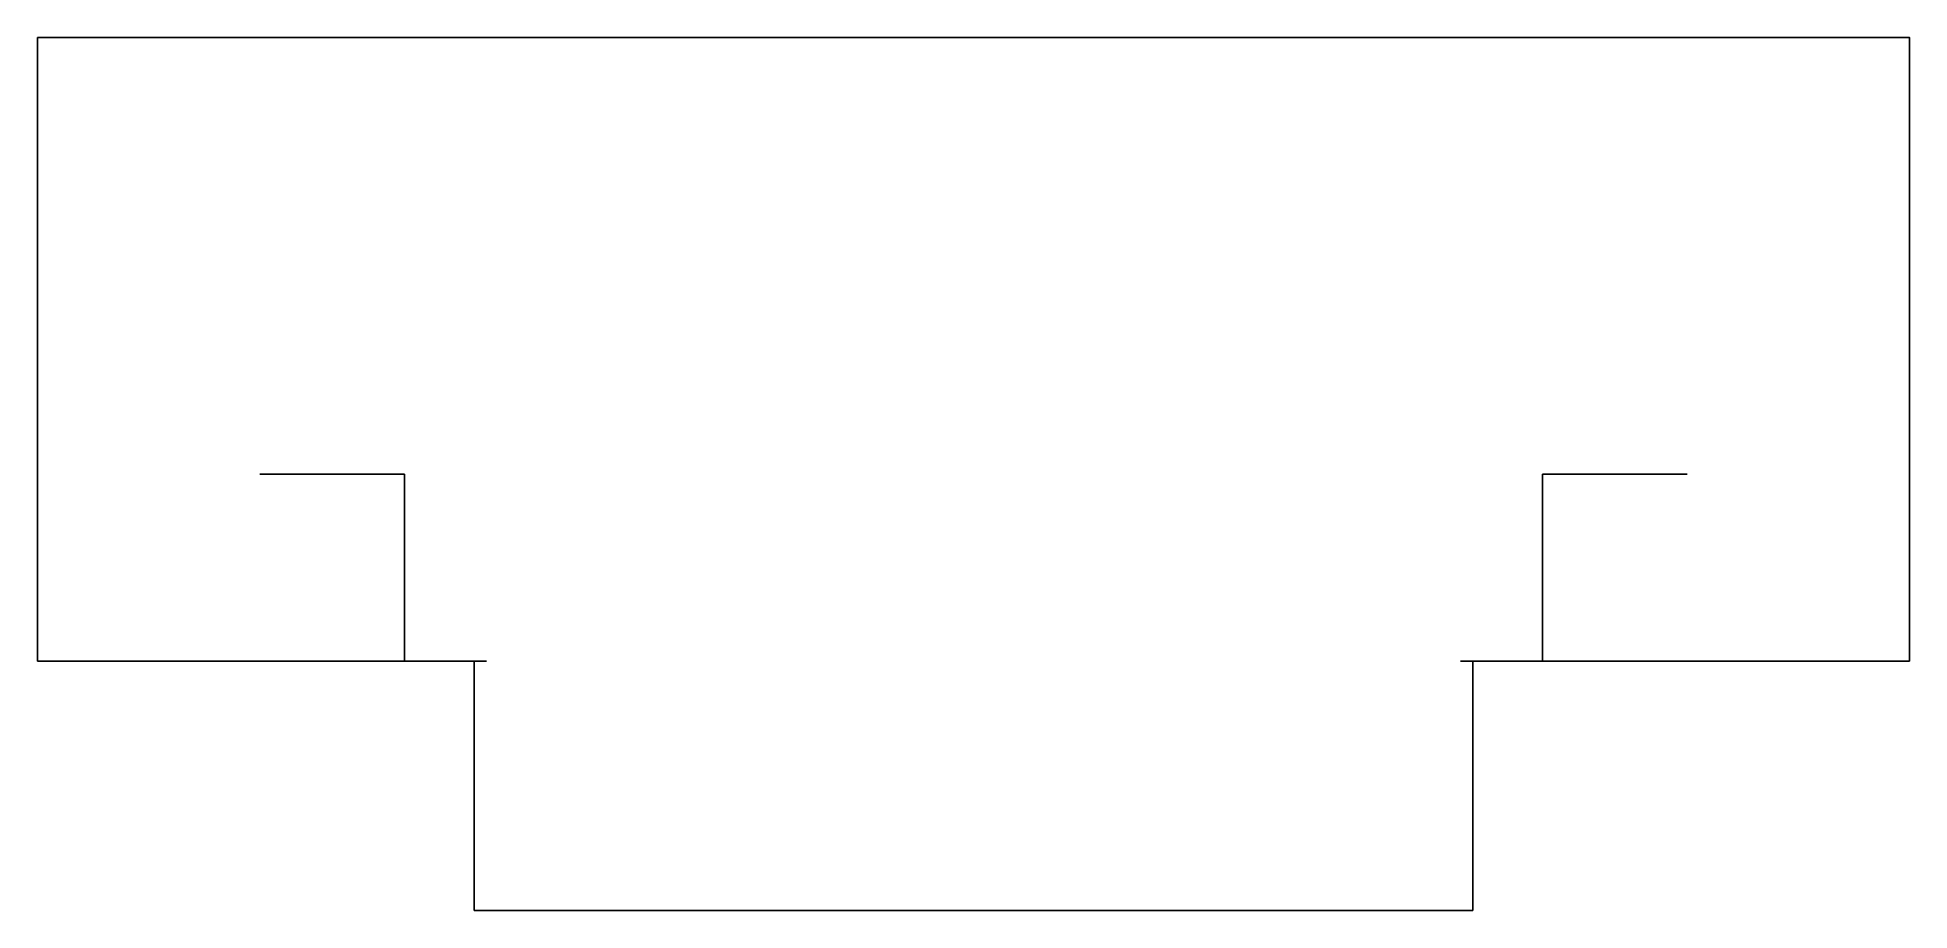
# Model space of a CAD drawing. Header units: metres. Extents: x -15 to 15, y -14 to 0.
import ezdxf

# ---------------------------------------------------------------- set-up
doc = ezdxf.new("R2010")
doc.units = ezdxf.units.M

msp = doc.modelspace()

# ---------------------------------------------------------------- linework, layer by layer
for points in [[(-15, 0), (-15, -0.2), (-15, -0.4), (-15, -0.6), (-15, -0.8), (-15, -1), (-15, -1.2), (-15, -1.4), (-15, -1.6), (-15, -1.8), (-15, -2), (-15, -2.2), (-15, -2.4), (-15, -2.6), (-15, -2.8), (-15, -3), (-15, -3.2), (-15, -3.4), (-15, -3.6), (-15, -3.8), (-15, -4), (-15, -4.2), (-15, -4.4), (-15, -4.6), (-15, -4.8), (-15, -5), (-15, -5.2), (-15, -5.4), (-15, -5.6), (-15, -5.8), (-15, -6), (-15, -6.2), (-15, -6.4), (-15, -6.6), (-15, -6.8), (-15, -7), (-15, -7.2), (-15, -7.4), (-15, -7.6), (-15, -7.8), (-15, -8), (-15, -8.2), (-15, -8.4), (-15, -8.6), (-15, -8.8), (-15, -9), (-15, -9.2), (-15, -9.4), (-15, -9.6), (-15, -9.8), (-15, -10)], [(-14.637, 0), (-14.651, 0), (-14.665, 0), (-14.679, 0), (-14.692, 0), (-14.705, 0), (-14.718, 0), (-14.731, 0), (-14.743, 0), (-14.755, 0), (-14.767, 0), (-14.778, 0), (-14.789, 0), (-14.8, 0), (-14.811, 0), (-14.821, 0), (-14.831, 0), (-14.841, 0), (-14.851, 0), (-14.86, 0), (-14.868, 0), (-14.877, 0), (-14.886, 0), (-14.893, 0), (-14.901, 0), (-14.909, 0), (-14.916, 0), (-14.922, 0), (-14.929, 0), (-14.936, 0), (-14.941, 0), (-14.947, 0), (-14.953, 0), (-14.958, 0), (-14.962, 0), (-14.967, 0), (-14.971, 0), (-14.975, 0), (-14.979, 0), (-14.982, 0), (-14.985, 0), (-14.988, 0), (-14.99, 0), (-14.993, 0), (-14.994, 0), (-14.996, 0), (-14.997, 0), (-14.998, 0), (-14.999, 0), (-14.999, 0), (-15, 0)], [(-7.806, 0), (-7.943, 0), (-8.079, 0), (-8.216, 0), (-8.353, 0), (-8.489, 0), (-8.626, 0), (-8.763, 0), (-8.899, 0), (-9.036, 0), (-9.172, 0), (-9.309, 0), (-9.446, 0), (-9.582, 0), (-9.719, 0), (-9.855, 0), (-9.992, 0), (-10.129, 0), (-10.265, 0), (-10.402, 0), (-10.538, 0), (-10.675, 0), (-10.812, 0), (-10.948, 0), (-11.085, 0), (-11.221, 0), (-11.358, 0), (-11.495, 0), (-11.631, 0), (-11.768, 0), (-11.905, 0), (-12.041, 0), (-12.178, 0), (-12.314, 0), (-12.451, 0), (-12.588, 0), (-12.724, 0), (-12.861, 0), (-12.997, 0), (-13.134, 0), (-13.271, 0), (-13.407, 0), (-13.544, 0), (-13.68, 0), (-13.817, 0), (-13.954, 0), (-14.09, 0), (-14.227, 0), (-14.363, 0), (-14.5, 0), (-14.637, 0)], [(0, 0), (-0.216, 0), (-0.431, 0), (-0.647, 0), (-0.862, 0), (-1.076, 0), (-1.289, 0), (-1.503, 0), (-1.713, 0), (-1.923, 0), (-2.133, 0), (-2.341, 0), (-2.545, 0), (-2.748, 0), (-2.952, 0), (-3.15, 0), (-3.346, 0), (-3.542, 0), (-3.737, 0), (-3.923, 0), (-4.109, 0), (-4.296, 0), (-4.475, 0), (-4.65, 0), (-4.825, 0), (-5, 0), (-5.162, 0), (-5.324, 0), (-5.486, 0), (-5.641, 0), (-5.789, 0), (-5.936, 0), (-6.083, 0), (-6.217, 0), (-6.349, 0), (-6.48, 0), (-6.607, 0), (-6.721, 0), (-6.835, 0), (-6.95, 0), (-7.051, 0), (-7.147, 0), (-7.244, 0), (-7.337, 0), (-7.414, 0), (-7.491, 0), (-7.568, 0), (-7.634, 0), (-7.692, 0), (-7.749, 0), (-7.806, 0)], [(7.806, 0), (7.749, 0), (7.692, 0), (7.634, 0), (7.568, 0), (7.491, 0), (7.414, 0), (7.337, 0), (7.244, 0), (7.147, 0), (7.051, 0), (6.95, 0), (6.835, 0), (6.721, 0), (6.607, 0), (6.48, 0), (6.349, 0), (6.217, 0), (6.083, 0), (5.936, 0), (5.789, 0), (5.641, 0), (5.486, 0), (5.324, 0), (5.162, 0), (5, 0), (4.825, 0), (4.65, 0), (4.475, 0), (4.296, 0), (4.109, 0), (3.923, 0), (3.737, 0), (3.542, 0), (3.346, 0), (3.15, 0), (2.952, 0), (2.748, 0), (2.545, 0), (2.341, 0), (2.133, 0), (1.923, 0), (1.713, 0), (1.503, 0), (1.289, 0), (1.076, 0), (0.862, 0), (0.647, 0), (0.431, 0), (0.216, 0), (0, 0)], [(14.637, 0), (14.5, 0), (14.363, 0), (14.227, 0), (14.09, 0), (13.954, 0), (13.817, 0), (13.68, 0), (13.544, 0), (13.407, 0), (13.271, 0), (13.134, 0), (12.997, 0), (12.861, 0), (12.724, 0), (12.588, 0), (12.451, 0), (12.314, 0), (12.178, 0), (12.041, 0), (11.905, 0), (11.768, 0), (11.631, 0), (11.495, 0), (11.358, 0), (11.221, 0), (11.085, 0), (10.948, 0), (10.812, 0), (10.675, 0), (10.538, 0), (10.402, 0), (10.265, 0), (10.129, 0), (9.992, 0), (9.855, 0), (9.719, 0), (9.582, 0), (9.446, 0), (9.309, 0), (9.172, 0), (9.036, 0), (8.899, 0), (8.763, 0), (8.626, 0), (8.489, 0), (8.353, 0), (8.216, 0), (8.079, 0), (7.943, 0), (7.806, 0)], [(15, 0), (14.999, 0), (14.999, 0), (14.998, 0), (14.997, 0), (14.996, 0), (14.994, 0), (14.993, 0), (14.99, 0), (14.988, 0), (14.985, 0), (14.982, 0), (14.979, 0), (14.975, 0), (14.971, 0), (14.967, 0), (14.962, 0), (14.958, 0), (14.953, 0), (14.947, 0), (14.941, 0), (14.936, 0), (14.929, 0), (14.922, 0), (14.916, 0), (14.909, 0), (14.901, 0), (14.893, 0), (14.886, 0), (14.877, 0), (14.868, 0), (14.86, 0), (14.851, 0), (14.841, 0), (14.831, 0), (14.821, 0), (14.811, 0), (14.8, 0), (14.789, 0), (14.778, 0), (14.767, 0), (14.755, 0), (14.743, 0), (14.731, 0), (14.718, 0), (14.705, 0), (14.692, 0), (14.679, 0), (14.665, 0), (14.651, 0), (14.637, 0)], [(15, 0), (15, -0.2), (15, -0.4), (15, -0.6), (15, -0.8), (15, -1), (15, -1.2), (15, -1.4), (15, -1.6), (15, -1.8), (15, -2), (15, -2.2), (15, -2.4), (15, -2.6), (15, -2.8), (15, -3), (15, -3.2), (15, -3.4), (15, -3.6), (15, -3.8), (15, -4), (15, -4.2), (15, -4.4), (15, -4.6), (15, -4.8), (15, -5), (15, -5.2), (15, -5.4), (15, -5.6), (15, -5.8), (15, -6), (15, -6.2), (15, -6.4), (15, -6.6), (15, -6.8), (15, -7), (15, -7.2), (15, -7.4), (15, -7.6), (15, -7.8), (15, -8), (15, -8.2), (15, -8.4), (15, -8.6), (15, -8.8), (15, -9), (15, -9.2), (15, -9.4), (15, -9.6), (15, -9.8), (15, -10)], [(-11.434, -7), (-11.388, -7), (-11.341, -7), (-11.295, -7), (-11.249, -7), (-11.202, -7), (-11.156, -7), (-11.11, -7), (-11.063, -7), (-11.017, -7), (-10.971, -7), (-10.924, -7), (-10.878, -7), (-10.832, -7), (-10.786, -7), (-10.739, -7), (-10.693, -7), (-10.647, -7), (-10.6, -7), (-10.554, -7), (-10.508, -7), (-10.461, -7), (-10.415, -7), (-10.369, -7), (-10.323, -7), (-10.276, -7), (-10.23, -7), (-10.184, -7), (-10.137, -7), (-10.091, -7), (-10.045, -7), (-9.998, -7), (-9.952, -7), (-9.906, -7), (-9.86, -7), (-9.813, -7), (-9.767, -7), (-9.721, -7), (-9.674, -7), (-9.628, -7), (-9.582, -7), (-9.535, -7), (-9.489, -7), (-9.443, -7), (-9.397, -7), (-9.35, -7), (-9.304, -7), (-9.258, -7), (-9.211, -7), (-9.165, -7), (-9.119, -7)], [(-9.877, -7), (-9.862, -7), (-9.847, -7), (-9.832, -7), (-9.817, -7), (-9.802, -7), (-9.787, -7), (-9.773, -7), (-9.758, -7), (-9.743, -7), (-9.728, -7), (-9.713, -7), (-9.698, -7), (-9.683, -7), (-9.667, -7), (-9.652, -7), (-9.637, -7), (-9.622, -7), (-9.607, -7), (-9.592, -7), (-9.577, -7), (-9.562, -7), (-9.547, -7), (-9.532, -7), (-9.516, -7), (-9.501, -7), (-9.486, -7), (-9.471, -7), (-9.456, -7), (-9.441, -7), (-9.425, -7), (-9.41, -7), (-9.395, -7), (-9.38, -7), (-9.364, -7), (-9.349, -7), (-9.334, -7), (-9.319, -7), (-9.303, -7), (-9.288, -7), (-9.273, -7), (-9.257, -7), (-9.242, -7), (-9.227, -7), (-9.211, -7), (-9.196, -7), (-9.18, -7), (-9.165, -7), (-9.15, -7), (-9.134, -7), (-9.119, -7)], [(-9.119, -7), (-9.119, -7.06), (-9.119, -7.12), (-9.119, -7.18), (-9.119, -7.24), (-9.119, -7.3), (-9.119, -7.36), (-9.119, -7.42), (-9.119, -7.48), (-9.119, -7.54), (-9.119, -7.6), (-9.119, -7.66), (-9.119, -7.72), (-9.119, -7.78), (-9.119, -7.84), (-9.119, -7.9), (-9.119, -7.96), (-9.119, -8.02), (-9.119, -8.08), (-9.119, -8.14), (-9.119, -8.2), (-9.119, -8.26), (-9.119, -8.32), (-9.119, -8.38), (-9.119, -8.44), (-9.119, -8.5), (-9.119, -8.56), (-9.119, -8.62), (-9.119, -8.68), (-9.119, -8.74), (-9.119, -8.8), (-9.119, -8.86), (-9.119, -8.92), (-9.119, -8.98), (-9.119, -9.04), (-9.119, -9.1), (-9.119, -9.16), (-9.119, -9.22), (-9.119, -9.28), (-9.119, -9.34), (-9.119, -9.4), (-9.119, -9.46), (-9.119, -9.52), (-9.119, -9.58), (-9.119, -9.64), (-9.119, -9.7), (-9.119, -9.76), (-9.119, -9.82), (-9.119, -9.88), (-9.119, -9.94), (-9.119, -10)], [(9.119, -7), (9.134, -7), (9.15, -7), (9.165, -7), (9.18, -7), (9.196, -7), (9.211, -7), (9.227, -7), (9.242, -7), (9.257, -7), (9.273, -7), (9.288, -7), (9.303, -7), (9.319, -7), (9.334, -7), (9.349, -7), (9.364, -7), (9.38, -7), (9.395, -7), (9.41, -7), (9.425, -7), (9.441, -7), (9.456, -7), (9.471, -7), (9.486, -7), (9.501, -7), (9.516, -7), (9.532, -7), (9.547, -7), (9.562, -7), (9.577, -7), (9.592, -7), (9.607, -7), (9.622, -7), (9.637, -7), (9.652, -7), (9.667, -7), (9.683, -7), (9.698, -7), (9.713, -7), (9.728, -7), (9.743, -7), (9.758, -7), (9.773, -7), (9.787, -7), (9.802, -7), (9.817, -7), (9.832, -7), (9.847, -7), (9.862, -7), (9.877, -7)], [(9.119, -7), (9.165, -7), (9.211, -7), (9.258, -7), (9.304, -7), (9.35, -7), (9.397, -7), (9.443, -7), (9.489, -7), (9.535, -7), (9.582, -7), (9.628, -7), (9.674, -7), (9.721, -7), (9.767, -7), (9.813, -7), (9.86, -7), (9.906, -7), (9.952, -7), (9.998, -7), (10.045, -7), (10.091, -7), (10.137, -7), (10.184, -7), (10.23, -7), (10.276, -7), (10.323, -7), (10.369, -7), (10.415, -7), (10.461, -7), (10.508, -7), (10.554, -7), (10.6, -7), (10.647, -7), (10.693, -7), (10.739, -7), (10.786, -7), (10.832, -7), (10.878, -7), (10.924, -7), (10.971, -7), (11.017, -7), (11.063, -7), (11.11, -7), (11.156, -7), (11.202, -7), (11.249, -7), (11.295, -7), (11.341, -7), (11.388, -7), (11.434, -7)], [(9.119, -7), (9.119, -7.06), (9.119, -7.12), (9.119, -7.18), (9.119, -7.24), (9.119, -7.3), (9.119, -7.36), (9.119, -7.42), (9.119, -7.48), (9.119, -7.54), (9.119, -7.6), (9.119, -7.66), (9.119, -7.72), (9.119, -7.78), (9.119, -7.84), (9.119, -7.9), (9.119, -7.96), (9.119, -8.02), (9.119, -8.08), (9.119, -8.14), (9.119, -8.2), (9.119, -8.26), (9.119, -8.32), (9.119, -8.38), (9.119, -8.44), (9.119, -8.5), (9.119, -8.56), (9.119, -8.62), (9.119, -8.68), (9.119, -8.74), (9.119, -8.8), (9.119, -8.86), (9.119, -8.92), (9.119, -8.98), (9.119, -9.04), (9.119, -9.1), (9.119, -9.16), (9.119, -9.22), (9.119, -9.28), (9.119, -9.34), (9.119, -9.4), (9.119, -9.46), (9.119, -9.52), (9.119, -9.58), (9.119, -9.64), (9.119, -9.7), (9.119, -9.76), (9.119, -9.82), (9.119, -9.88), (9.119, -9.94), (9.119, -10)], [(-14.637, -10), (-14.651, -10), (-14.665, -10), (-14.679, -10), (-14.692, -10), (-14.705, -10), (-14.718, -10), (-14.731, -10), (-14.743, -10), (-14.755, -10), (-14.767, -10), (-14.778, -10), (-14.789, -10), (-14.8, -10), (-14.811, -10), (-14.821, -10), (-14.831, -10), (-14.841, -10), (-14.851, -10), (-14.86, -10), (-14.868, -10), (-14.877, -10), (-14.886, -10), (-14.893, -10), (-14.901, -10), (-14.909, -10), (-14.916, -10), (-14.922, -10), (-14.929, -10), (-14.936, -10), (-14.941, -10), (-14.947, -10), (-14.953, -10), (-14.958, -10), (-14.962, -10), (-14.967, -10), (-14.971, -10), (-14.975, -10), (-14.979, -10), (-14.982, -10), (-14.985, -10), (-14.988, -10), (-14.99, -10), (-14.993, -10), (-14.994, -10), (-14.996, -10), (-14.997, -10), (-14.998, -10), (-14.999, -10), (-14.999, -10), (-15, -10)], [(-11.434, -10), (-11.498, -10), (-11.562, -10), (-11.626, -10), (-11.69, -10), (-11.754, -10), (-11.818, -10), (-11.882, -10), (-11.946, -10), (-12.01, -10), (-12.074, -10), (-12.138, -10), (-12.203, -10), (-12.267, -10), (-12.331, -10), (-12.395, -10), (-12.459, -10), (-12.523, -10), (-12.587, -10), (-12.651, -10), (-12.715, -10), (-12.779, -10), (-12.843, -10), (-12.907, -10), (-12.971, -10), (-13.035, -10), (-13.099, -10), (-13.163, -10), (-13.227, -10), (-13.291, -10), (-13.356, -10), (-13.42, -10), (-13.484, -10), (-13.548, -10), (-13.612, -10), (-13.676, -10), (-13.74, -10), (-13.804, -10), (-13.868, -10), (-13.932, -10), (-13.996, -10), (-14.06, -10), (-14.124, -10), (-14.188, -10), (-14.252, -10), (-14.316, -10), (-14.38, -10), (-14.445, -10), (-14.509, -10), (-14.573, -10), (-14.637, -10)], [(-9.877, -10), (-9.911, -10), (-9.944, -10), (-9.978, -10), (-10.012, -10), (-10.049, -10), (-10.085, -10), (-10.121, -10), (-10.158, -10), (-10.196, -10), (-10.234, -10), (-10.273, -10), (-10.312, -10), (-10.351, -10), (-10.39, -10), (-10.429, -10), (-10.469, -10), (-10.508, -10), (-10.547, -10), (-10.586, -10), (-10.625, -10), (-10.664, -10), (-10.702, -10), (-10.74, -10), (-10.777, -10), (-10.815, -10), (-10.851, -10), (-10.887, -10), (-10.922, -10), (-10.957, -10), (-10.99, -10), (-11.023, -10), (-11.056, -10), (-11.086, -10), (-11.116, -10), (-11.145, -10), (-11.174, -10), (-11.2, -10), (-11.225, -10), (-11.251, -10), (-11.274, -10), (-11.295, -10), (-11.316, -10), (-11.337, -10), (-11.353, -10), (-11.37, -10), (-11.386, -10), (-11.4, -10), (-11.411, -10), (-11.423, -10), (-11.434, -10)], [(-9.119, -10), (-9.134, -10), (-9.15, -10), (-9.165, -10), (-9.18, -10), (-9.196, -10), (-9.211, -10), (-9.227, -10), (-9.242, -10), (-9.257, -10), (-9.273, -10), (-9.288, -10), (-9.303, -10), (-9.319, -10), (-9.334, -10), (-9.349, -10), (-9.364, -10), (-9.38, -10), (-9.395, -10), (-9.41, -10), (-9.425, -10), (-9.441, -10), (-9.456, -10), (-9.471, -10), (-9.486, -10), (-9.501, -10), (-9.516, -10), (-9.532, -10), (-9.547, -10), (-9.562, -10), (-9.577, -10), (-9.592, -10), (-9.607, -10), (-9.622, -10), (-9.637, -10), (-9.652, -10), (-9.667, -10), (-9.683, -10), (-9.698, -10), (-9.713, -10), (-9.728, -10), (-9.743, -10), (-9.758, -10), (-9.773, -10), (-9.787, -10), (-9.802, -10), (-9.817, -10), (-9.832, -10), (-9.847, -10), (-9.862, -10), (-9.877, -10)], [(-7.806, -10), (-7.832, -10), (-7.859, -10), (-7.885, -10), (-7.911, -10), (-7.937, -10), (-7.964, -10), (-7.99, -10), (-8.016, -10), (-8.042, -10), (-8.069, -10), (-8.095, -10), (-8.121, -10), (-8.147, -10), (-8.174, -10), (-8.2, -10), (-8.226, -10), (-8.252, -10), (-8.279, -10), (-8.305, -10), (-8.331, -10), (-8.357, -10), (-8.384, -10), (-8.41, -10), (-8.436, -10), (-8.462, -10), (-8.489, -10), (-8.515, -10), (-8.541, -10), (-8.567, -10), (-8.594, -10), (-8.62, -10), (-8.646, -10), (-8.672, -10), (-8.699, -10), (-8.725, -10), (-8.751, -10), (-8.777, -10), (-8.804, -10), (-8.83, -10), (-8.856, -10), (-8.882, -10), (-8.909, -10), (-8.935, -10), (-8.961, -10), (-8.987, -10), (-9.014, -10), (-9.04, -10), (-9.066, -10), (-9.092, -10), (-9.119, -10)], [(-8, -10), (-8, -10.08), (-8, -10.16), (-8, -10.24), (-8, -10.32), (-8, -10.4), (-8, -10.48), (-8, -10.56), (-8, -10.64), (-8, -10.72), (-8, -10.8), (-8, -10.88), (-8, -10.96), (-8, -11.04), (-8, -11.12), (-8, -11.2), (-8, -11.28), (-8, -11.36), (-8, -11.44), (-8, -11.52), (-8, -11.6), (-8, -11.68), (-8, -11.76), (-8, -11.84), (-8, -11.92), (-8, -12), (-8, -12.08), (-8, -12.16), (-8, -12.24), (-8, -12.32), (-8, -12.4), (-8, -12.48), (-8, -12.56), (-8, -12.64), (-8, -12.72), (-8, -12.8), (-8, -12.88), (-8, -12.96), (-8, -13.04), (-8, -13.12), (-8, -13.2), (-8, -13.28), (-8, -13.36), (-8, -13.44), (-8, -13.52), (-8, -13.6), (-8, -13.68), (-8, -13.76), (-8, -13.84), (-8, -13.92), (-8, -14)], [(9.119, -10), (9.092, -10), (9.066, -10), (9.04, -10), (9.014, -10), (8.987, -10), (8.961, -10), (8.935, -10), (8.909, -10), (8.882, -10), (8.856, -10), (8.83, -10), (8.804, -10), (8.777, -10), (8.751, -10), (8.725, -10), (8.699, -10), (8.672, -10), (8.646, -10), (8.62, -10), (8.594, -10), (8.567, -10), (8.541, -10), (8.515, -10), (8.489, -10), (8.462, -10), (8.436, -10), (8.41, -10), (8.384, -10), (8.357, -10), (8.331, -10), (8.305, -10), (8.279, -10), (8.252, -10), (8.226, -10), (8.2, -10), (8.174, -10), (8.147, -10), (8.121, -10), (8.095, -10), (8.069, -10), (8.042, -10), (8.016, -10), (7.99, -10), (7.964, -10), (7.937, -10), (7.911, -10), (7.885, -10), (7.859, -10), (7.832, -10), (7.806, -10)], [(8, -10), (8, -10.08), (8, -10.16), (8, -10.24), (8, -10.32), (8, -10.4), (8, -10.48), (8, -10.56), (8, -10.64), (8, -10.72), (8, -10.8), (8, -10.88), (8, -10.96), (8, -11.04), (8, -11.12), (8, -11.2), (8, -11.28), (8, -11.36), (8, -11.44), (8, -11.52), (8, -11.6), (8, -11.68), (8, -11.76), (8, -11.84), (8, -11.92), (8, -12), (8, -12.08), (8, -12.16), (8, -12.24), (8, -12.32), (8, -12.4), (8, -12.48), (8, -12.56), (8, -12.64), (8, -12.72), (8, -12.8), (8, -12.88), (8, -12.96), (8, -13.04), (8, -13.12), (8, -13.2), (8, -13.28), (8, -13.36), (8, -13.44), (8, -13.52), (8, -13.6), (8, -13.68), (8, -13.76), (8, -13.84), (8, -13.92), (8, -14)], [(9.877, -10), (9.862, -10), (9.847, -10), (9.832, -10), (9.817, -10), (9.802, -10), (9.787, -10), (9.773, -10), (9.758, -10), (9.743, -10), (9.728, -10), (9.713, -10), (9.698, -10), (9.683, -10), (9.667, -10), (9.652, -10), (9.637, -10), (9.622, -10), (9.607, -10), (9.592, -10), (9.577, -10), (9.562, -10), (9.547, -10), (9.532, -10), (9.516, -10), (9.501, -10), (9.486, -10), (9.471, -10), (9.456, -10), (9.441, -10), (9.425, -10), (9.41, -10), (9.395, -10), (9.38, -10), (9.364, -10), (9.349, -10), (9.334, -10), (9.319, -10), (9.303, -10), (9.288, -10), (9.273, -10), (9.257, -10), (9.242, -10), (9.227, -10), (9.211, -10), (9.196, -10), (9.18, -10), (9.165, -10), (9.15, -10), (9.134, -10), (9.119, -10)], [(11.434, -10), (11.423, -10), (11.411, -10), (11.4, -10), (11.386, -10), (11.37, -10), (11.353, -10), (11.337, -10), (11.316, -10), (11.295, -10), (11.274, -10), (11.251, -10), (11.225, -10), (11.2, -10), (11.174, -10), (11.145, -10), (11.116, -10), (11.086, -10), (11.056, -10), (11.023, -10), (10.99, -10), (10.957, -10), (10.922, -10), (10.887, -10), (10.851, -10), (10.815, -10), (10.777, -10), (10.74, -10), (10.702, -10), (10.664, -10), (10.625, -10), (10.586, -10), (10.547, -10), (10.508, -10), (10.469, -10), (10.429, -10), (10.39, -10), (10.351, -10), (10.312, -10), (10.273, -10), (10.234, -10), (10.196, -10), (10.158, -10), (10.121, -10), (10.085, -10), (10.049, -10), (10.012, -10), (9.978, -10), (9.944, -10), (9.911, -10), (9.877, -10)], [(14.637, -10), (14.573, -10), (14.509, -10), (14.445, -10), (14.38, -10), (14.316, -10), (14.252, -10), (14.188, -10), (14.124, -10), (14.06, -10), (13.996, -10), (13.932, -10), (13.868, -10), (13.804, -10), (13.74, -10), (13.676, -10), (13.612, -10), (13.548, -10), (13.484, -10), (13.42, -10), (13.356, -10), (13.291, -10), (13.227, -10), (13.163, -10), (13.099, -10), (13.035, -10), (12.971, -10), (12.907, -10), (12.843, -10), (12.779, -10), (12.715, -10), (12.651, -10), (12.587, -10), (12.523, -10), (12.459, -10), (12.395, -10), (12.331, -10), (12.267, -10), (12.203, -10), (12.138, -10), (12.074, -10), (12.01, -10), (11.946, -10), (11.882, -10), (11.818, -10), (11.754, -10), (11.69, -10), (11.626, -10), (11.562, -10), (11.498, -10), (11.434, -10)], [(15, -10), (14.999, -10), (14.999, -10), (14.998, -10), (14.997, -10), (14.996, -10), (14.994, -10), (14.993, -10), (14.99, -10), (14.988, -10), (14.985, -10), (14.982, -10), (14.979, -10), (14.975, -10), (14.971, -10), (14.967, -10), (14.962, -10), (14.958, -10), (14.953, -10), (14.947, -10), (14.941, -10), (14.936, -10), (14.929, -10), (14.922, -10), (14.916, -10), (14.909, -10), (14.901, -10), (14.893, -10), (14.886, -10), (14.877, -10), (14.868, -10), (14.86, -10), (14.851, -10), (14.841, -10), (14.831, -10), (14.821, -10), (14.811, -10), (14.8, -10), (14.789, -10), (14.778, -10), (14.767, -10), (14.755, -10), (14.743, -10), (14.731, -10), (14.718, -10), (14.705, -10), (14.692, -10), (14.679, -10), (14.665, -10), (14.651, -10), (14.637, -10)], [(0, -14), (-0.251, -14), (-0.502, -14), (-0.752, -14), (-1.002, -14), (-1.249, -14), (-1.497, -14), (-1.745, -14), (-1.987, -14), (-2.228, -14), (-2.47, -14), (-2.709, -14), (-2.941, -14), (-3.173, -14), (-3.405, -14), (-3.628, -14), (-3.848, -14), (-4.068, -14), (-4.286, -14), (-4.49, -14), (-4.695, -14), (-4.9, -14), (-5.095, -14), (-5.282, -14), (-5.47, -14), (-5.657, -14), (-5.824, -14), (-5.992, -14), (-6.159, -14), (-6.317, -14), (-6.462, -14), (-6.608, -14), (-6.753, -14), (-6.878, -14), (-6.999, -14), (-7.121, -14), (-7.235, -14), (-7.331, -14), (-7.427, -14), (-7.524, -14), (-7.601, -14), (-7.67, -14), (-7.74, -14), (-7.805, -14), (-7.848, -14), (-7.89, -14), (-7.932, -14), (-7.958, -14), (-7.972, -14), (-7.986, -14), (-8, -14)], [(8, -14), (7.986, -14), (7.972, -14), (7.958, -14), (7.932, -14), (7.89, -14), (7.848, -14), (7.805, -14), (7.74, -14), (7.67, -14), (7.601, -14), (7.524, -14), (7.427, -14), (7.331, -14), (7.235, -14), (7.121, -14), (6.999, -14), (6.878, -14), (6.753, -14), (6.608, -14), (6.462, -14), (6.317, -14), (6.159, -14), (5.992, -14), (5.824, -14), (5.657, -14), (5.47, -14), (5.282, -14), (5.095, -14), (4.9, -14), (4.695, -14), (4.49, -14), (4.286, -14), (4.068, -14), (3.848, -14), (3.628, -14), (3.405, -14), (3.173, -14), (2.941, -14), (2.709, -14), (2.47, -14), (2.228, -14), (1.987, -14), (1.745, -14), (1.497, -14), (1.249, -14), (1.002, -14), (0.752, -14), (0.502, -14), (0.251, -14), (0, -14)]]:
    msp.add_lwpolyline(points)

doc.saveas('drawing.dxf')
